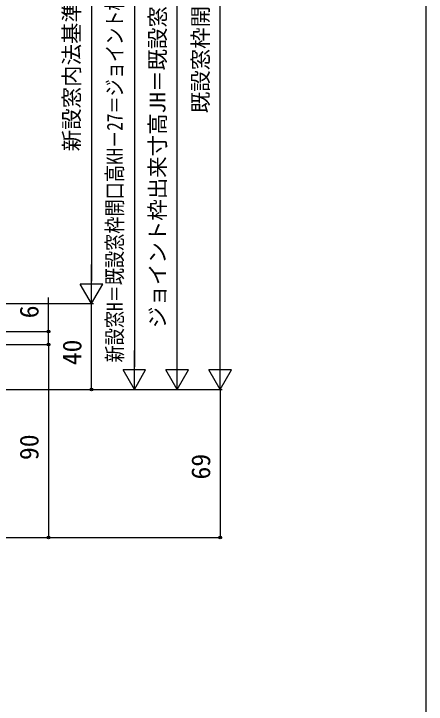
# Model space of a CAD drawing. Units: millimetres, scale not verified. Extents: x -525 to 525, y -783 to 778.
# Drawn here: x 332.8 to 525, y -87.4 to 234.2 of the extents above; entities that cross this region are included whole.
import ezdxf
from ezdxf.enums import TextEntityAlignment as Align

# ---------------------------------------------------------------- set-up
doc = ezdxf.new("R2010")
doc.units = ezdxf.units.MM
doc.header["$LTSCALE"] = 4
doc.layers.add('0-6_YKK_D', color=6, linetype='Continuous')
doc.layers.add('0-7_YKK_ZWAK', color=7, linetype='Continuous')
doc.styles.add('ＭＳ ゴシック', font='')
doc.styles.get('ＭＳ ゴシック').set_extended_font_data('MS Gothic')

msp = doc.modelspace()

# ---------------------------------------------------------------- linework, layer by layer
at = {"layer": '0-6_YKK_D'}
for p, q in [((429, 69.7), (429, 425.7)), ((409, 69.7), (409, 415.7)), ((389, 398.7), (389, 69.7)), ((369, 368.7), (369, 109.7)), ((369, 99.2), (369, 117.386)), ((369, 99.2), (363.75, 108.293)), ((374.25, 108.293), (363.75, 108.293)), ((369, 99.2), (374.25, 108.293)), ((235, 99.2), (370, 99.2)), ((235, 99.2), (370, 99.2)), ((369, 59.2), (369, 99.2)), ((292, 86.2), (350, 86.2)), ((304, 80.2), (350, 80.2)), ((304, 80.2), (350, 80.2)), ((349, 80.2), (349, -9.8)), ((389, 59.2), (389, 77.386)), ((409, 59.2), (409, 77.386)), ((429, 59.2), (429, 77.386)), ((389, 59.2), (383.75, 68.293)), ((394.25, 68.293), (383.75, 68.293)), ((389, 59.2), (394.25, 68.293)), ((409, 59.2), (403.75, 68.293)), ((414.25, 68.293), (403.75, 68.293)), ((409, 59.2), (414.25, 68.293)), ((429, 59.2), (423.75, 68.293)), ((434.25, 68.293), (423.75, 68.293)), ((429, 59.2), (434.25, 68.293)), ((249.5, 59.2), (390, 59.2)), ((249.5, 59.2), (370, 59.2)), ((249.5, 59.2), (430, 59.2)), ((249.5, 59.2), (410, 59.2)), ((249.5, 59.2), (430, 59.2)), ((429, 59.2), (429, -9.8)), ((310, -9.8), (350, -9.8)), ((310, -9.8), (430, -9.8))]:
    msp.add_line(p, q, dxfattribs=at)
msp.add_lwpolyline([(349, 80.2), (349, 86.2), (349, 102.118)], dxfattribs=at)
for centre in [(349, 86.2), (349, 80.2), (349, 80.2), (369, 59.2), (349, -9.8), (429, -9.8)]:
    msp.add_circle(centre, 0.637, dxfattribs=at)
at = {"layer": '0-7_YKK_ZWAK'}
msp.add_lwpolyline([(-525, -782.8), (525, -782.8), (525, 747.2)], dxfattribs=at)

# ---------------------------------------------------------------- texts
at = {"layer": '0-6_YKK_D', "style": 'ＭＳ ゴシック'}
for s, height, p in [('ジョイント枠出来寸高JH＝既設窓枠開口高KH－10', 7.331, (405.693, 87.813)), ('既設窓枠開口高KH', 7.331, (425.693, 187.87)), ('新設窓内法基準寸法h', 7.331, (365.636, 170.137)), ('6', 8.798, (347, 92.345)), ('40', 8.798, (367, 70.473)), ('90', 8.798, (347, 26.302)), ('69', 8.798, (427, 17.248))]:
    msp.add_text(s, height=height, rotation=90, dxfattribs=at).set_placement(p, align=Align.BOTTOM_LEFT)
at = {"layer": '0-6_YKK_D', "style": 'ＭＳ ゴシック', "width": 0.8}
msp.add_text('新設窓H＝既設窓枠開口高KH－27＝ジョイント枠出来寸高JH－17', height=7.331, rotation=90, dxfattribs=at).set_placement((385.693, 71.768), align=Align.BOTTOM_LEFT)

doc.saveas('drawing.dxf')
